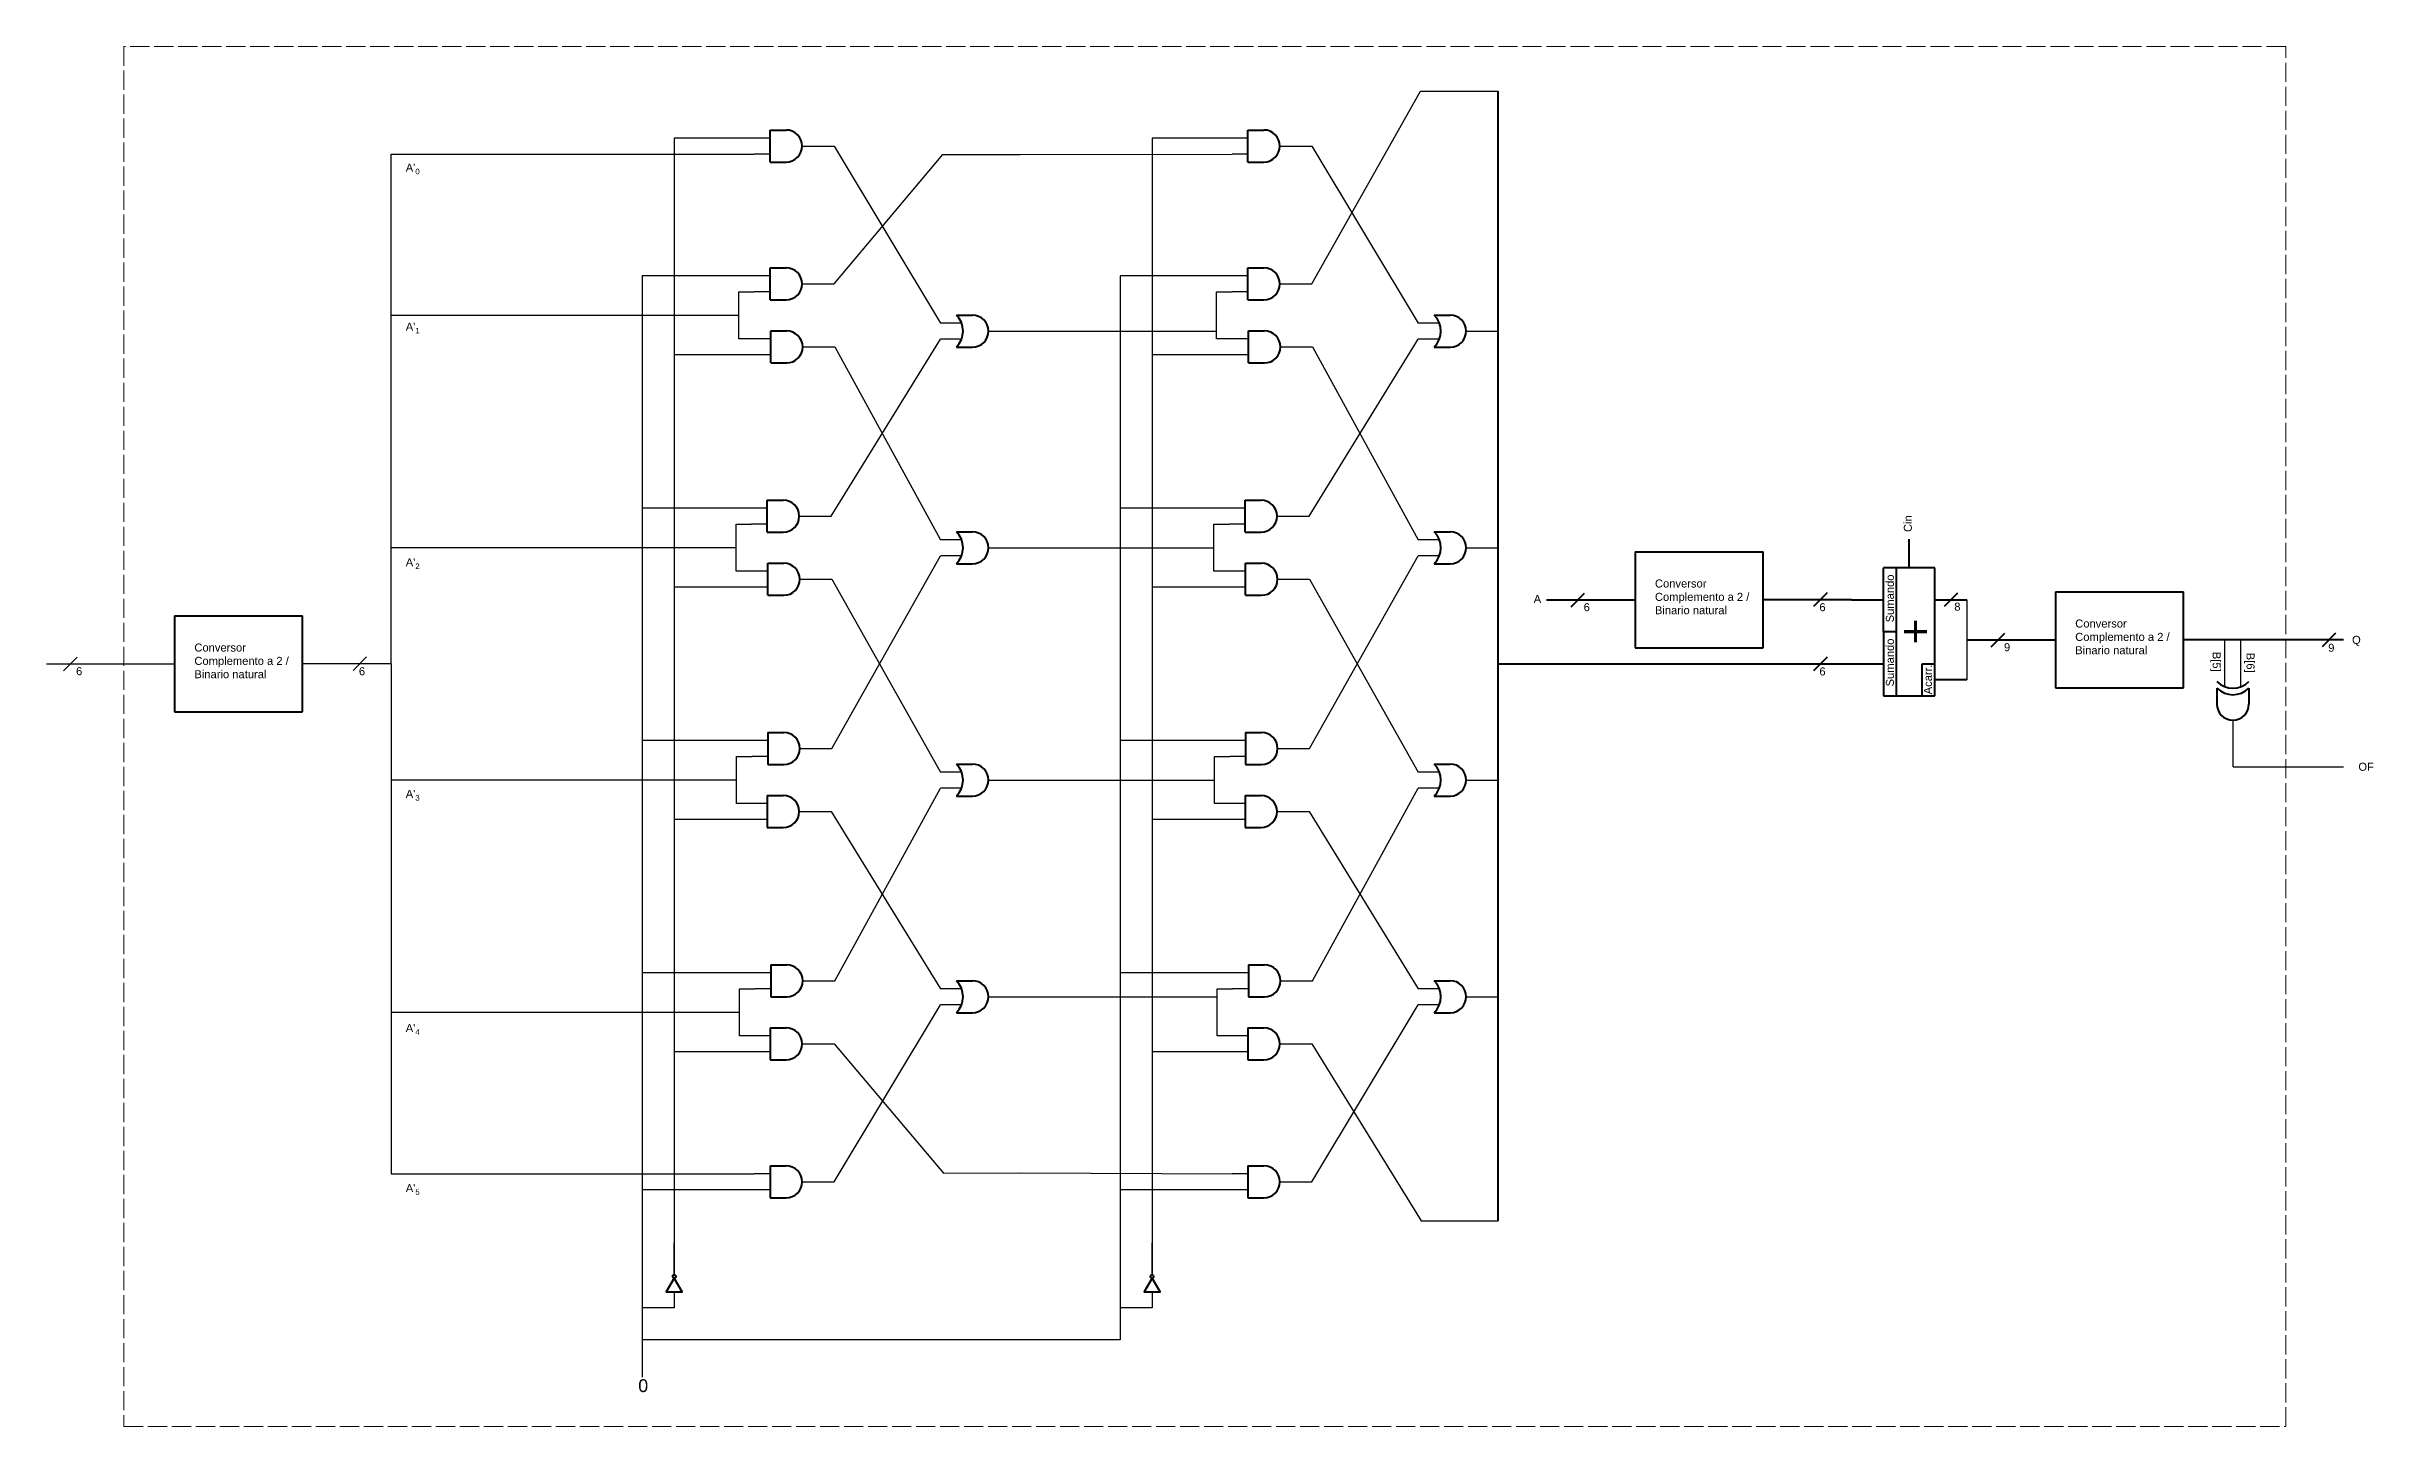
# Model space of a CAD drawing. Header units: millimetres. Extents: x -214 to 2146, y -376 to 1461.
# Drawn here: x 1419 to 2146, y -158 to 273 of the extents above; entities that cross this region are included whole.
import ezdxf

# ---------------------------------------------------------------- set-up
doc = ezdxf.new("R2010")
doc.units = ezdxf.units.MM
doc.header["$LTSCALE"] = 0.5
doc.linetypes.add('ACAD_ISO02W100', pattern=[15, 12, -3])
for name, color, linetype, lineweight in [('Cables', 7, 'Continuous', 30), ('Componentes', 7, 'Continuous', 40), ('Contorno', 7, 'Continuous', 40), ('Cuadro_dashed', 7, 'ACAD_ISO02W100', 20), ('Modulos', 7, 'Continuous', 40)]:
    doc.layers.add(name, color=color, linetype=linetype, lineweight=lineweight)
doc.layers.add('Texto', color=7, linetype='Continuous')
doc.styles.add('Rotulado', font='arial.ttf', dxfattribs={"height": 10})

msp = doc.modelspace()

# ---------------------------------------------------------------- linework, layer by layer
at = {"layer": 'Cables', "color": 1}
for p, q in [((1814.21, 198.67), (1848.18, 258.89)), ((1848.18, 258.89), (1872.43, 258.89)), ((1664.93, 198.67), (1698.9, 239.1)), ((1698.9, 239.1), (1723.15, 239.1)), ((1723.15, 239.1), (1789.27, 239.25)), ((1644.93, 203.67), (1644.93, 198.67)), ((1794.21, 203.67), (1794.21, 198.67)), ((1607.99, 201.17), (1604.99, 201.17)), ((1604.99, 201.17), (1604.99, -131.15)), ((1639.99, 201.17), (1607.99, 201.17)), ((1644.93, 201.17), (1639.99, 201.17)), ((1644.93, 198.67), (1644.93, 193.67)), ((1654.93, 198.67), (1664.93, 198.67)), ((1789.27, 201.17), (1754.27, 201.17)), ((1754.27, 201.17), (1754.27, -131.15)), ((1789.27, 201.17), (1757.27, 201.17)), ((1794.21, 201.17), (1789.27, 201.17)), ((1794.21, 198.67), (1794.21, 193.67)), ((1804.21, 198.67), (1814.21, 198.67)), ((1644.93, 196.17), (1639.99, 196.17)), ((1794.21, 196.17), (1789.27, 196.17)), ((1664.05, 126.11), (1698.2, 181.43)), ((1813.33, 126.11), (1847.48, 181.43)), ((1644.05, 131.11), (1644.05, 126.11)), ((1793.33, 131.11), (1793.33, 126.11)), ((1639.1, 128.61), (1604.99, 128.61)), ((1644.05, 128.61), (1639.1, 128.61)), ((1644.05, 123.61), (1639.1, 123.61)), ((1644.05, 126.11), (1644.05, 121.11)), ((1654.05, 126.11), (1664.05, 126.11)), ((1788.38, 128.61), (1754.27, 128.61)), ((1793.33, 128.61), (1788.38, 128.61)), ((1793.33, 123.61), (1788.38, 123.61)), ((1793.33, 126.11), (1793.33, 121.11)), ((1803.33, 126.11), (1813.33, 126.11)), ((1664.24, 53.54), (1698.2, 113.75)), ((1813.52, 53.54), (1847.48, 113.75)), ((1644.24, 53.54), (1644.24, 58.54)), ((1793.52, 53.54), (1793.52, 58.54)), ((1639.29, 56.04), (1604.99, 56.04)), ((1644.24, 56.04), (1639.29, 56.04)), ((1644.24, 51.04), (1639.29, 51.04)), ((1644.24, 48.54), (1644.24, 53.54)), ((1654.24, 53.54), (1664.24, 53.54)), ((1788.57, 56.04), (1754.27, 56.04)), ((1793.52, 56.04), (1788.57, 56.04)), ((1793.52, 51.04), (1788.57, 51.04)), ((1793.52, 48.54), (1793.52, 53.54)), ((1803.52, 53.54), (1813.52, 53.54)), ((1665.12, -19.03), (1698.2, 41.19)), ((1814.4, -19.03), (1847.48, 41.19)), ((1645.12, -19.03), (1645.12, -14.03)), ((1794.4, -19.03), (1794.4, -14.03)), ((1640.18, -16.53), (1604.99, -16.53)), ((1645.12, -16.53), (1640.18, -16.53)), ((1645.12, -21.53), (1640.18, -21.53)), ((1645.12, -24.03), (1645.12, -19.03)), ((1655.12, -19.03), (1665.12, -19.03)), ((1789.46, -16.53), (1754.27, -16.53)), ((1794.4, -16.53), (1789.46, -16.53)), ((1794.4, -21.53), (1789.46, -21.53)), ((1794.4, -24.03), (1794.4, -19.03)), ((1804.4, -19.03), (1814.4, -19.03)), ((1664.93, -81.81), (1698.2, -26.49)), ((1814.21, -81.81), (1847.48, -26.49)), ((1644.93, -79.31), (1639.99, -79.31)), ((1644.93, -81.81), (1644.93, -76.81)), ((1794.21, -79.31), (1789.27, -79.31)), ((1794.21, -81.81), (1794.21, -76.81)), ((1639.99, -84.31), (1604.99, -84.31)), ((1644.93, -84.31), (1639.99, -84.31)), ((1644.93, -86.81), (1644.93, -81.81)), ((1654.93, -81.81), (1664.93, -81.81)), ((1789.27, -84.31), (1754.27, -84.31)), ((1794.21, -84.31), (1789.27, -84.31)), ((1794.21, -86.81), (1794.21, -81.81)), ((1804.21, -81.81), (1814.21, -81.81)), ((1754.27, -131.15), (1604.99, -131.15)), ((1604.99, -131.15), (1604.99, -142.88))]:
    msp.add_line(p, q, dxfattribs=at)
at = {"layer": 'Cables', "color": 5}
for p, q in [((1639.99, 244.25), (1614.99, 244.25)), ((1614.99, 244.25), (1614.99, -110.87)), ((1644.93, 244.25), (1639.99, 244.25)), ((1644.93, 246.75), (1644.93, 241.75)), ((1644.93, 241.75), (1644.93, 236.75)), ((1654.93, 241.75), (1664.93, 241.75)), ((1664.93, 241.75), (1698.2, 186.43)), ((1789.27, 244.25), (1764.27, 244.25)), ((1764.27, 244.25), (1764.27, -110.87)), ((1794.21, 244.25), (1789.27, 244.25)), ((1794.21, 246.75), (1794.21, 241.75)), ((1794.21, 241.75), (1794.21, 236.75)), ((1804.21, 241.75), (1814.21, 241.75)), ((1814.21, 241.75), (1847.48, 186.43)), ((1644.93, 239.25), (1639.99, 239.25)), ((1794.21, 239.25), (1789.27, 239.25)), ((1645.12, 183.97), (1645.12, 178.97)), ((1794.4, 183.97), (1794.4, 178.97)), ((1640.18, 176.47), (1614.99, 176.47)), ((1645.12, 181.47), (1640.18, 181.47)), ((1645.12, 176.47), (1640.18, 176.47)), ((1645.12, 178.97), (1645.12, 173.97)), ((1655.12, 178.97), (1665.12, 178.97)), ((1665.12, 178.97), (1698.2, 118.75)), ((1789.46, 176.47), (1764.27, 176.47)), ((1794.4, 181.47), (1789.46, 181.47)), ((1794.4, 176.47), (1789.46, 176.47)), ((1794.4, 178.97), (1794.4, 173.97)), ((1804.4, 178.97), (1814.4, 178.97)), ((1814.4, 178.97), (1847.48, 118.75)), ((1644.24, 111.4), (1644.24, 106.4)), ((1793.52, 111.4), (1793.52, 106.4)), ((1639.29, 103.9), (1614.99, 103.9)), ((1644.24, 108.9), (1639.29, 108.9)), ((1644.24, 103.9), (1639.29, 103.9)), ((1644.24, 106.4), (1644.24, 101.4)), ((1654.24, 106.4), (1664.24, 106.4)), ((1664.24, 106.4), (1698.2, 46.19)), ((1788.57, 103.9), (1764.27, 103.9)), ((1793.52, 108.9), (1788.57, 108.9)), ((1793.52, 103.9), (1788.57, 103.9)), ((1793.52, 106.4), (1793.52, 101.4)), ((1803.52, 106.4), (1813.52, 106.4)), ((1813.52, 106.4), (1847.48, 46.19)), ((1644.05, 33.84), (1644.05, 38.84)), ((1793.33, 33.84), (1793.33, 38.84)), ((1639.1, 31.34), (1614.99, 31.34)), ((1644.05, 36.34), (1639.1, 36.34)), ((1644.05, 31.34), (1639.1, 31.34)), ((1644.05, 28.84), (1644.05, 33.84)), ((1654.05, 33.84), (1664.05, 33.84)), ((1664.05, 33.84), (1698.2, -21.49)), ((1788.38, 31.34), (1764.27, 31.34)), ((1793.33, 36.34), (1788.38, 36.34)), ((1793.33, 31.34), (1788.38, 31.34)), ((1793.33, 28.84), (1793.33, 33.84)), ((1803.33, 33.84), (1813.33, 33.84)), ((1813.33, 33.84), (1847.48, -21.49)), ((1644.93, -36.23), (1639.99, -36.23)), ((1644.93, -38.73), (1644.93, -33.73)), ((1794.21, -36.23), (1789.27, -36.23)), ((1794.21, -38.73), (1794.21, -33.73)), ((1639.99, -41.23), (1614.99, -41.23)), ((1644.93, -41.23), (1639.99, -41.23)), ((1644.93, -43.73), (1644.93, -38.73)), ((1654.93, -38.73), (1664.93, -38.73)), ((1664.93, -38.73), (1699.09, -79.09)), ((1789.27, -41.23), (1764.27, -41.23)), ((1794.21, -41.23), (1789.27, -41.23)), ((1794.21, -43.73), (1794.21, -38.73)), ((1804.21, -38.73), (1814.21, -38.73)), ((1814.21, -38.73), (1848.37, -94.05)), ((1699.09, -79.09), (1723.15, -79.02)), ((1723.15, -79.02), (1789.27, -79.31)), ((1848.37, -94.05), (1872.43, -94.05)), ((1614.99, -110.87), (1614.99, -100.87)), ((1764.27, -110.87), (1764.27, -100.87)), ((1614.99, -116.2), (1614.99, -121.15)), ((1614.99, -116.2), (1614.99, -121.15)), ((1764.27, -116.2), (1764.27, -121.15)), ((1764.27, -116.2), (1764.27, -121.15)), ((1614.99, -121.15), (1604.99, -121.15)), ((1764.27, -121.15), (1754.27, -121.15))]:
    msp.add_line(p, q, dxfattribs=at)
at = {"layer": 'Cables'}
for p, q in [((1526.52, 79.97), (1526.52, 239.25)), ((1526.52, 239.25), (1639.99, 239.25)), ((1635.18, 188.82), (1526.52, 188.82)), ((1723.15, 183.93), (1784.46, 183.93)), ((1634.29, 116.25), (1526.52, 116.25)), ((1723.15, 116.25), (1783.57, 116.25)), ((2018.87, 99.97), (2018.87, 74.97)), ((1424.15, 77.79), (1428.4, 82.03)), ((1518.87, 82.15), (1514.63, 77.91)), ((1418.86, 79.97), (1458.86, 79.97)), ((1526.52, 79.97), (1498.86, 79.97)), ((1526.52, 79.97), (1526.52, -79.31)), ((1634.48, 43.69), (1526.52, 43.69)), ((1723.15, 43.69), (1783.76, 43.69)), ((2102.05, 47.77), (2136.53, 47.77)), ((1635.37, -28.88), (1526.52, -28.88)), ((1723.15, -23.99), (1784.65, -23.99)), ((1526.52, -79.31), (1639.99, -79.31))]:
    msp.add_line(p, q, dxfattribs=at)
at = {"layer": 'Cables', "color": 217, "true_color": 0x93278f}
for p, q in [((1635.18, 181.47), (1635.18, 196.17)), ((1635.18, 196.17), (1639.99, 196.17)), ((1784.46, 181.47), (1784.46, 196.17)), ((1784.46, 196.17), (1789.27, 196.17)), ((1640.18, 181.47), (1635.18, 181.47)), ((1789.46, 181.47), (1784.46, 181.47)), ((1634.29, 108.9), (1634.29, 123.61)), ((1634.29, 123.61), (1639.1, 123.61)), ((1783.57, 108.9), (1783.57, 123.61)), ((1783.57, 123.61), (1788.38, 123.61)), ((1639.29, 108.9), (1634.29, 108.9)), ((1788.57, 108.9), (1783.57, 108.9)), ((1634.48, 36.34), (1634.48, 51.04)), ((1634.48, 51.04), (1639.29, 51.04)), ((1783.76, 36.34), (1783.76, 51.04)), ((1783.76, 51.04), (1788.57, 51.04)), ((1639.48, 36.34), (1634.48, 36.34)), ((1788.76, 36.34), (1783.76, 36.34)), ((1635.37, -36.23), (1635.37, -21.53)), ((1635.37, -21.53), (1640.18, -21.53)), ((1784.65, -36.23), (1784.65, -21.53)), ((1784.65, -21.53), (1789.46, -21.53)), ((1640.37, -36.23), (1635.37, -36.23)), ((1789.65, -36.23), (1784.65, -36.23))]:
    msp.add_line(p, q, dxfattribs=at)
at = {"layer": 'Cables', "color": 7}
for p, q in [((1704.77, 186.43), (1698.2, 186.43)), ((1713.15, 183.93), (1723.15, 183.93)), ((1854.05, 186.43), (1847.48, 186.43)), ((1862.43, 183.93), (1872.43, 183.93)), ((1704.77, 181.43), (1698.2, 181.43)), ((1854.05, 181.43), (1847.48, 181.43)), ((1704.77, 118.75), (1698.2, 118.75)), ((1854.05, 118.75), (1847.48, 118.75)), ((1704.77, 113.75), (1698.2, 113.75)), ((1713.15, 116.25), (1723.15, 116.25)), ((1854.05, 113.75), (1847.48, 113.75)), ((1862.43, 116.25), (1872.43, 116.25)), ((2099.51, 72.81), (2099.51, 87.42)), ((2104.51, 72.81), (2104.51, 87.42)), ((2102.05, 47.77), (2102.05, 62.42)), ((1704.77, 46.19), (1698.2, 46.19)), ((1713.15, 43.69), (1723.15, 43.69)), ((1854.05, 46.19), (1847.48, 46.19)), ((1862.43, 43.69), (1872.43, 43.69)), ((1704.77, 41.19), (1698.2, 41.19)), ((1854.05, 41.19), (1847.48, 41.19)), ((1704.77, -21.49), (1698.2, -21.49)), ((1854.05, -21.49), (1847.48, -21.49)), ((1704.77, -26.49), (1698.2, -26.49)), ((1713.15, -23.99), (1723.15, -23.99)), ((1854.05, -26.49), (1847.48, -26.49)), ((1862.43, -23.99), (1872.43, -23.99))]:
    msp.add_line(p, q, dxfattribs=at)
at = {"layer": 'Componentes', "color": 5}
for p, q in [((1644.93, 236.75), (1649.93, 236.75)), ((1794.21, 236.75), (1799.21, 236.75)), ((1645.12, 173.97), (1650.12, 173.97)), ((1794.4, 173.97), (1799.4, 173.97)), ((1644.24, 101.4), (1649.24, 101.4)), ((1793.52, 101.4), (1798.52, 101.4)), ((1644.05, 38.84), (1649.05, 38.84)), ((1793.33, 38.84), (1798.33, 38.84)), ((1644.93, -33.73), (1649.93, -33.73)), ((1794.21, -33.73), (1799.21, -33.73))]:
    msp.add_line(p, q, dxfattribs=at)
at = {"layer": 'Componentes', "color": 1}
for p, q in [((1644.93, 193.67), (1649.93, 193.67)), ((1794.21, 193.67), (1799.21, 193.67)), ((1644.05, 121.11), (1649.05, 121.11)), ((1793.33, 121.11), (1798.33, 121.11)), ((1644.24, 58.54), (1649.24, 58.54)), ((1793.52, 58.54), (1798.52, 58.54)), ((1645.12, -14.03), (1650.12, -14.03)), ((1794.4, -14.03), (1799.4, -14.03)), ((1644.93, -76.81), (1649.93, -76.81)), ((1794.21, -76.81), (1799.21, -76.81))]:
    msp.add_line(p, q, dxfattribs=at)
at = {"layer": 'Componentes', "color": 7}
for p, q in [((1703.15, 188.93), (1708.15, 188.93)), ((1852.43, 188.93), (1857.43, 188.93)), ((1703.15, 121.25), (1708.15, 121.25)), ((1852.43, 121.25), (1857.43, 121.25)), ((1703.15, 48.69), (1708.15, 48.69)), ((1852.43, 48.69), (1857.43, 48.69)), ((1703.15, -18.99), (1708.15, -18.99)), ((1852.43, -18.99), (1857.43, -18.99))]:
    msp.add_line(p, q, dxfattribs=at)
at = {"layer": 'Componentes', "color": 5}
for points in [[(1614.99, -111.87), (1612.49, -116.2), (1617.49, -116.2)], [(1764.27, -111.87), (1761.77, -116.2), (1766.77, -116.2)]]:
    msp.add_lwpolyline(points, close=True, dxfattribs=at)
at = {"layer": 'Contorno', "color": 5}
for p, q in [((1644.93, 236.75), (1644.93, 246.75)), ((1644.93, 246.75), (1649.93, 246.75)), ((1794.21, 236.75), (1794.21, 246.75)), ((1794.21, 246.75), (1799.21, 246.75)), ((1645.12, 173.97), (1645.12, 183.97)), ((1645.12, 183.97), (1650.12, 183.97)), ((1794.4, 173.97), (1794.4, 183.97)), ((1794.4, 183.97), (1799.4, 183.97)), ((1644.24, 101.4), (1644.24, 111.4)), ((1644.24, 111.4), (1649.24, 111.4)), ((1793.52, 101.4), (1793.52, 111.4)), ((1793.52, 111.4), (1798.52, 111.4)), ((1644.05, 38.84), (1644.05, 28.84)), ((1793.33, 38.84), (1793.33, 28.84)), ((1644.05, 28.84), (1649.05, 28.84)), ((1793.33, 28.84), (1798.33, 28.84)), ((1644.93, -33.73), (1644.93, -43.73)), ((1794.21, -33.73), (1794.21, -43.73)), ((1644.93, -43.73), (1649.93, -43.73)), ((1794.21, -43.73), (1799.21, -43.73))]:
    msp.add_line(p, q, dxfattribs=at)
at = {"layer": 'Contorno', "color": 1}
for p, q in [((1644.93, 193.67), (1644.93, 203.67)), ((1644.93, 203.67), (1649.93, 203.67)), ((1794.21, 193.67), (1794.21, 203.67)), ((1794.21, 203.67), (1799.21, 203.67)), ((1644.05, 121.11), (1644.05, 131.11)), ((1644.05, 131.11), (1649.05, 131.11)), ((1793.33, 121.11), (1793.33, 131.11)), ((1793.33, 131.11), (1798.33, 131.11)), ((1644.24, 58.54), (1644.24, 48.54)), ((1793.52, 58.54), (1793.52, 48.54)), ((1644.24, 48.54), (1649.24, 48.54)), ((1793.52, 48.54), (1798.52, 48.54)), ((1645.12, -14.03), (1645.12, -24.03)), ((1794.4, -14.03), (1794.4, -24.03)), ((1645.12, -24.03), (1650.12, -24.03)), ((1794.4, -24.03), (1799.4, -24.03)), ((1644.93, -76.81), (1644.93, -86.81)), ((1794.21, -76.81), (1794.21, -86.81)), ((1644.93, -86.81), (1649.93, -86.81)), ((1794.21, -86.81), (1799.21, -86.81))]:
    msp.add_line(p, q, dxfattribs=at)
at = {"layer": 'Contorno'}
for p, q in [((1703.15, 178.93), (1708.15, 178.93)), ((1852.43, 178.93), (1857.43, 178.93)), ((1703.15, 111.25), (1708.15, 111.25)), ((1852.43, 111.25), (1857.43, 111.25)), ((2097.01, 72.42), (2097.01, 67.42)), ((2107.01, 72.42), (2107.01, 67.42)), ((1703.15, 38.69), (1708.15, 38.69)), ((1852.43, 38.69), (1857.43, 38.69)), ((1703.15, -28.99), (1708.15, -28.99)), ((1852.43, -28.99), (1857.43, -28.99))]:
    msp.add_line(p, q, dxfattribs=at)
at = {"layer": 'Contorno', "color": 5}
for centre in [(1614.99, -111.37), (1764.27, -111.37)]:
    msp.add_circle(centre, 0.5, dxfattribs=at)
for centre in [(1649.93, 241.75), (1799.21, 241.75), (1650.12, 178.97), (1799.4, 178.97), (1649.24, 106.4), (1798.52, 106.4), (1649.05, 33.84), (1798.33, 33.84), (1649.93, -38.73), (1799.21, -38.73)]:
    msp.add_arc(centre, 5, 270, 90, dxfattribs=at)
at = {"layer": 'Contorno', "color": 1}
for centre in [(1649.93, 198.67), (1799.21, 198.67), (1649.05, 126.11), (1798.33, 126.11), (1649.24, 53.54), (1798.52, 53.54), (1650.12, -19.03), (1799.4, -19.03), (1649.93, -81.81), (1799.21, -81.81)]:
    msp.add_arc(centre, 5, 270, 90, dxfattribs=at)
at = {"layer": 'Contorno'}
for centre, radius, start, end in [((1698.15, 183.93), 7.07, 315, 45), ((1708.15, 183.93), 5, 270, 90), ((1847.43, 183.93), 7.07, 315, 45), ((1857.43, 183.93), 5, 270, 90), ((1698.15, 116.25), 7.07, 315, 45), ((1708.15, 116.25), 5, 270, 90), ((1847.43, 116.25), 7.07, 315, 45), ((1857.43, 116.25), 5, 270, 90), ((2102.01, 79.42), 7.07, 225, 315), ((2102.01, 77.42), 7.07, 225, 315), ((2102.01, 67.42), 5, 180, 0), ((1698.15, 43.69), 7.07, 315, 45), ((1708.15, 43.69), 5, 270, 90), ((1847.43, 43.69), 7.07, 315, 45), ((1857.43, 43.69), 5, 270, 90), ((1698.15, -23.99), 7.07, 315, 45), ((1708.15, -23.99), 5, 270, 90), ((1847.43, -23.99), 7.07, 315, 45), ((1857.43, -23.99), 5, 270, 90)]:
    msp.add_arc(centre, radius, start, end, dxfattribs=at)
at = {"layer": 'Cuadro_dashed'}
for p, q in [((1443.04, 272.82), (1443.04, -158.24)), ((2118.49, 272.82), (1443.04, 272.82)), ((2118.49, -158.24), (2118.49, 272.82)), ((1443.04, -158.24), (2118.49, -158.24))]:
    msp.add_line(p, q, dxfattribs=at)
at = {"layer": 'Modulos'}
for p, q in [((1872.43, -94.05), (1872.43, 258.89)), ((2000.87, 109.97), (2000.87, 118.98)), ((1915.21, 114.97), (1955.21, 114.97)), ((1955.21, 84.97), (1955.21, 114.97)), ((2008.87, 109.97), (1992.87, 109.97)), ((1992.87, 89.97), (1992.87, 109.97)), ((2008.87, 69.97), (2008.87, 109.97)), ((1895.2, 97.79), (1899.44, 102.03)), ((1975.23, 102.15), (1970.98, 97.91)), ((2015.99, 102.09), (2011.75, 97.85)), ((2046.53, 102.47), (2086.53, 102.47)), ((2086.53, 72.47), (2086.53, 102.47)), ((1458.86, 94.97), (1498.86, 94.97)), ((1498.86, 64.97), (1498.86, 94.97)), ((1887.55, 99.97), (1915.21, 99.97)), ((1982.87, 99.97), (1955.21, 99.97)), ((2018.87, 87.47), (2046.53, 87.47)), ((2026.52, 85.29), (2030.76, 89.53)), ((2136.53, 87.47), (2086.53, 87.47)), ((2134.1, 89.59), (2129.86, 85.35)), ((1915.21, 84.97), (1955.21, 84.97)), ((1975.23, 82.09), (1970.98, 77.85)), ((1872.43, 79.97), (1982.87, 79.97)), ((1992.87, 69.97), (2008.87, 69.97)), ((2046.53, 72.47), (2086.53, 72.47)), ((1458.86, 64.97), (1498.86, 64.97))]:
    msp.add_line(p, q, dxfattribs=at)
at = {"layer": 'Modulos', "color": 7}
for p, q in [((1915.21, 114.97), (1915.21, 99.97)), ((1996.87, 89.97), (1996.87, 109.97)), ((2008.87, 89.97), (2008.87, 109.97)), ((2046.53, 102.47), (2046.53, 87.47)), ((1458.86, 94.97), (1458.86, 79.97)), ((1915.21, 99.97), (1915.21, 84.97)), ((1982.87, 99.97), (1992.87, 99.97)), ((2008.87, 99.97), (2018.87, 99.97)), ((1996.87, 89.97), (1992.87, 89.97)), ((1992.87, 89.97), (1992.87, 69.97)), ((1996.87, 69.97), (1996.87, 89.97)), ((2046.53, 87.47), (2046.53, 72.47)), ((1458.86, 79.97), (1458.86, 64.97)), ((1982.87, 79.97), (1992.87, 79.97)), ((2004.87, 69.97), (2004.87, 79.97)), ((2004.87, 79.97), (2008.87, 79.97)), ((2008.87, 69.97), (2008.87, 79.97)), ((2018.87, 74.97), (2008.87, 74.97)), ((1992.87, 69.97), (1996.87, 69.97)), ((2004.87, 69.97), (2008.87, 69.97))]:
    msp.add_line(p, q, dxfattribs=at)

# ---------------------------------------------------------------- texts
at = {"layer": 'Modulos', "color": 7, "attachment_point": 1, "rotation": 90, "style": 'Rotulado'}
for s, width, heights, insert, char_height in [('Cin', 15.341, [1.23], (1999.18, 121.15), 2.5), ('Sumando', 15.341, [1.23], (1993.57, 92.94), 2.5), ('Sumando', 15.341, [1.23], (1993.57, 72.94), 2.5), ('\\pxqc;+', 10.7443, [9.47], (1997.66, 84.7), 10), ('Acarr.', 9.2858, [2.95], (2005.44, 70.46), 2.5)]:
    msp.add_mtext_dynamic_manual_height_columns(s, width=width, gutter_width=50, heights=heights, dxfattribs=dict(at, insert=insert, char_height=char_height))
at = {"layer": 'Texto', "color": 7, "style": 'Rotulado'}
for s, width, heights, insert, char_height, attachment_point in [("\\A1;A'{\\H0.7x;\\S^ 0;}", 8.0164, [3.85], (1531.09, 236.24), 2.5, 1), ("\\A1;A'{\\H0.7x;\\S^ 1;}", 8.0164, [3.85], (1531.09, 186.55), 2.5, 1), ("\\A1;A'{\\H0.7x;\\S^ 2;}", 8.0164, [3.85], (1531.09, 112.94), 2.5, 1), ('Conversor Complemento a 2 / Binario natural', 31.5179, [12.4], (1921.41, 106.33), 2.5, 1), ('A', 8.0164, [3.85], (1883.53, 101.52), 2.5, 1), ('6', 8.0164, [3.85], (1899.15, 98.93), 2.5, 1), ('6', 8.0164, [3.85], (1974.74, 98.93), 2.5, 3), ('8', 8.0164, [3.85], (2016.89, 99.1), 2.5, 3), ('Conversor Complemento a 2 / Binario natural', 31.5179, [12.4], (2052.73, 93.83), 2.5, 1), ('Q', 8.0164, [3.85], (2139.24, 88.72), 2.5, 1), ('Conversor Complemento a 2 / Binario natural', 31.5179, [12.4], (1465.05, 86.33), 2.5, 1), ('9', 8.0164, [3.85], (2030.47, 86.43), 2.5, 1), ('9', 8.0164, [3.85], (2133.73, 86.27), 2.5, 3), ('6', 8.0164, [3.85], (1428.1, 78.93), 2.5, 1), ('6', 8.0164, [3.85], (1518.39, 78.93), 2.5, 3), ('6', 8.0164, [3.85], (1974.74, 78.86), 2.5, 3), ('OF', 6.9729, [3.13], (2141.21, 49.09), 2.5, 1), ("\\A1;A'{\\H0.7x;\\S^ 3;}", 8.0164, [3.85], (1531.09, 40.61), 2.5, 1), ("\\A1;A'{\\H0.7x;\\S^ 4;}", 8.0164, [3.85], (1531.09, -32.53), 2.5, 1), ("\\A1;A'{\\H0.7x;\\S^ 5;}", 8.0164, [3.85], (1531.09, -82.53), 2.5, 1), ('0', 4.5268, [3.09], (1603.74, -143.5), 4, 1)]:
    msp.add_mtext_dynamic_manual_height_columns(s, width=width, gutter_width=50, heights=heights, dxfattribs=dict(at, insert=insert, char_height=char_height, attachment_point=attachment_point))
at = {"layer": 'Texto', "color": 7, "char_height": 2.5, "attachment_point": 1, "rotation": 270, "style": 'Rotulado'}
for s, insert in [('B[5]', (2098.17, 83.73)), ('B[6]', (2108.77, 83.45))]:
    msp.add_mtext_dynamic_manual_height_columns(s, width=6.9729, gutter_width=50, heights=[3.13], dxfattribs=dict(at, insert=insert))

doc.saveas('drawing.dxf')
